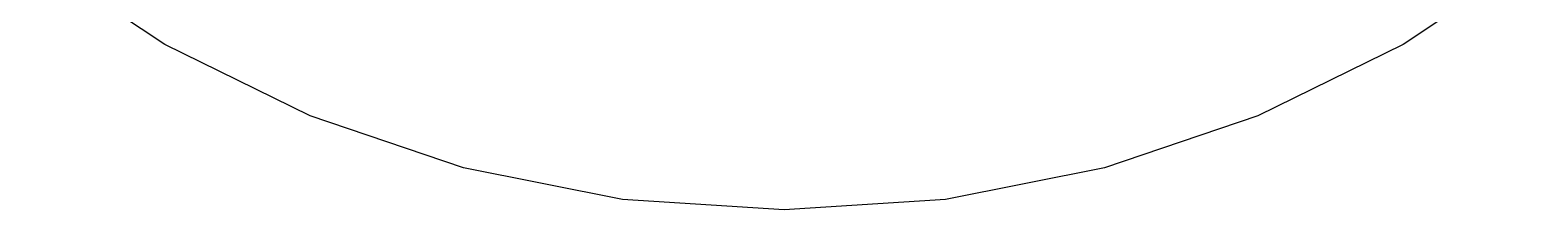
# Model space of a CAD drawing. Header units: metres. Extents: x 0 to 132, y 0 to 132.
# Drawn here: x 94.53 to 122.53, y 42.77 to 46.12 of the extents above; entities that cross this region are included whole.
import ezdxf

# ---------------------------------------------------------------- set-up
doc = ezdxf.new("R2010")
doc.units = ezdxf.units.M

msp = doc.modelspace()

# ---------------------------------------------------------------- linework, layer by layer
at = {"layer": 'Group#1'}
for p, q in [((97.032, 45.847, 16.8), (94.53, 47.519, 16.8)), ((97.032, 45.847, 19.8), (94.53, 47.519, 19.8)), ((122.533, 47.519, 16.8), (120.032, 45.847, 16.8)), ((122.533, 47.519, 19.8), (120.032, 45.847, 19.8)), ((99.73, 44.517, 16.8), (97.032, 45.847, 16.8)), ((99.73, 44.517, 19.8), (97.032, 45.847, 19.8)), ((120.032, 45.847, 16.8), (117.334, 44.517, 16.8)), ((120.032, 45.847, 19.8), (117.334, 44.517, 19.8)), ((102.579, 43.55, 16.8), (99.73, 44.517, 16.8)), ((102.579, 43.55, 19.8), (99.73, 44.517, 19.8)), ((117.334, 44.517, 16.8), (114.485, 43.55, 16.8)), ((117.334, 44.517, 19.8), (114.485, 43.55, 19.8)), ((105.53, 42.963, 16.8), (102.579, 43.55, 16.8)), ((105.53, 42.963, 19.8), (102.579, 43.55, 19.8)), ((114.485, 43.55, 16.8), (111.534, 42.963, 16.8)), ((114.485, 43.55, 19.8), (111.534, 42.963, 19.8)), ((108.532, 42.766, 16.8), (105.53, 42.963, 16.8)), ((108.532, 42.766, 19.8), (105.53, 42.963, 19.8)), ((111.534, 42.963, 16.8), (108.532, 42.766, 16.8)), ((111.534, 42.963, 19.8), (108.532, 42.766, 19.8))]:
    msp.add_line(p, q, dxfattribs=at)

doc.saveas('drawing.dxf')
